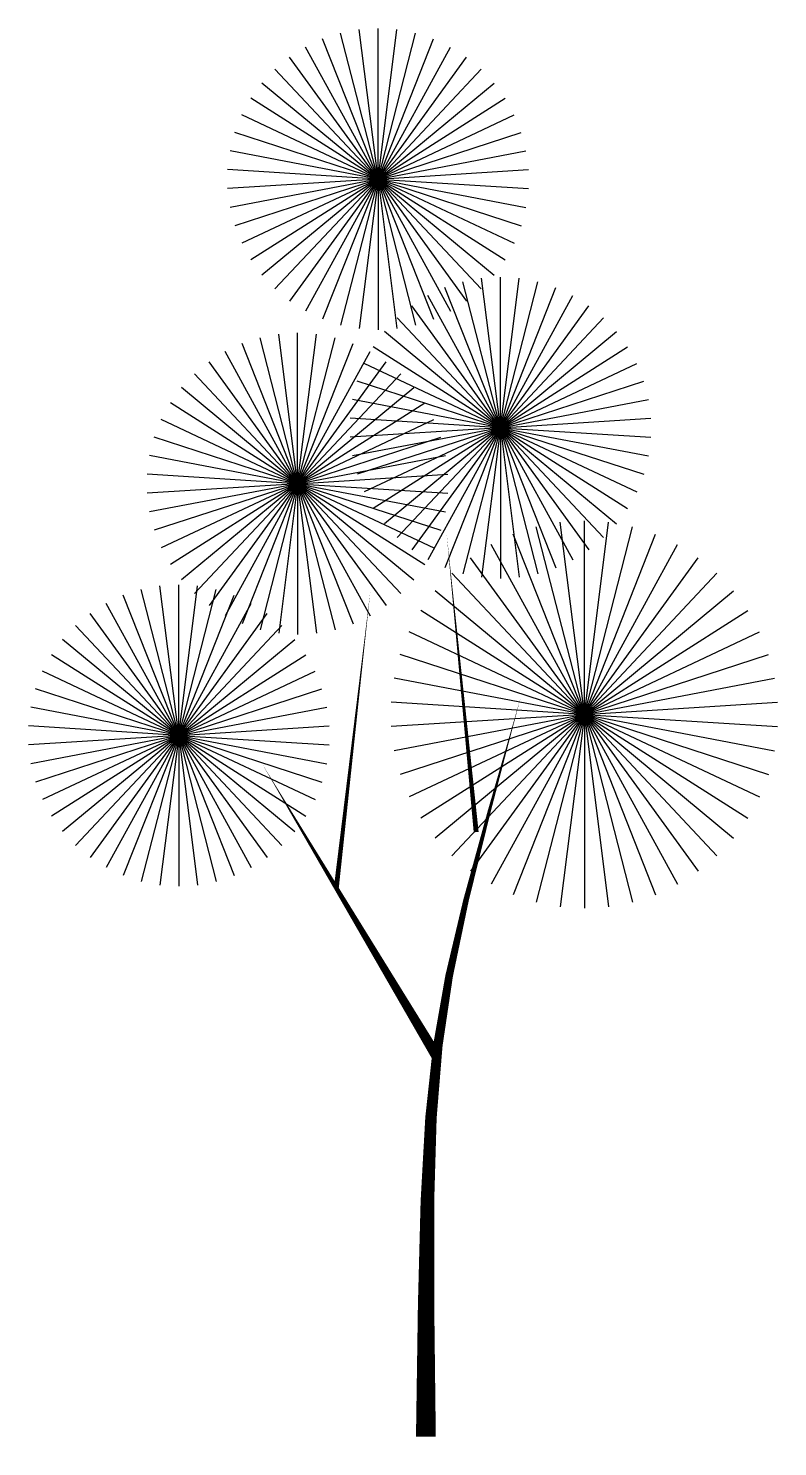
# Model space of a CAD drawing. Extents: x -21409 to -17530, y -21860 to -14522.
import ezdxf

# ---------------------------------------------------------------- set-up
doc = ezdxf.new("R2010")
doc.units = 0
doc.layers.get('0').update_dxf_attribs({"linetype": 'CONTINUOUS'})

# ---------------------------------------------------------------- blocks, each defined once
blk = doc.blocks.new('LEAVEGROUP')
at = {"color": 74}
for q in [(-250.5, 975.8), (-126.3, 999.5), (0, 1007.4), (126.3, 999.5), (250.5, 975.8), (-370.9, 936.7), (370.9, 936.7), (-592.1, 815), (-485.3, 882.8), (485.3, 882.8), (592.1, 815), (-689.6, 734.4), (689.6, 734.4), (-776.2, 642.1), (776.2, 642.1), (-850.6, 539.8), (850.6, 539.8), (-911.5, 428.9), (911.5, 428.9), (-958.1, 311.3), (958.1, 311.3), (-989.6, 188.8), (989.6, 188.8), (-1005.4, 63.3), (-1005.4, -63.3), (-989.6, -188.8), (-958.1, -311.3), (-911.5, -428.9), (-850.6, -539.8), (-776.2, -642.1), (-689.6, -734.4), (-592.1, -815), (-485.3, -882.8), (-370.9, -936.7), (-250.5, -975.8), (-126.3, -999.5), (1005.4, 63.3), (1005.4, -63.3), (989.6, -188.8), (958.1, -311.3), (911.5, -428.9), (850.6, -539.8), (776.2, -642.1), (689.6, -734.4), (592.1, -815), (485.3, -882.8), (370.9, -936.7), (250.5, -975.8), (126.3, -999.5), (0, -1007.4)]:
    blk.add_line((0, 0), q, dxfattribs=at)

msp = doc.modelspace()

# ---------------------------------------------------------------- linework, layer by layer
at = {"color": 0}
for points in [[(-19091, -18680.7, 25.7, 0, 0), (-19244, -17135, 0, 0, 0)], [(-19815.1, -18970.1, 25.7, 0, 0), (-19638, -17427.1, 0, 0, 0)], [(-18861.4, -17986.6, 0, 16, 0), (-19022.6, -18569.9, 16, 28.7, 0), (-19143.8, -19034.5, 28.7, 39.3, 0), (-19230.9, -19424.6, 39.3, 49, 0), (-19289.4, -19784.6, 49, 58.9, 0), (-19325, -20158.7, 58.9, 70.4, 0), (-19343.4, -20591.2, 70.4, 84.6, 0), (-19350.3, -21126.5, 84.6, 102.6, 0), (-19351.3, -21808.9, 102.6, 102.6, 0)], [(-19294.8, -19841.4, 54.7, 0, 0), (-20197.6, -18329.6, 0, 0, 0)]]:
    msp.add_lwpolyline(points, format="xyseb", dxfattribs=at)

# ---------------------------------------------------------------- block references
at = {"color": 0, "zscale": 1.10592}
for p, xscale, yscale in [((-19599.2, -15302.3), 0.7741440000008045, 0.7741439999997989), ((-18965.5, -16588.7), 0.7741440000008045, 0.7741439999997989), ((-20015.4, -16878.2), 0.7741440000008045, 0.7741439999997989), ((-18531, -18072.2), 0.9953280000000002, 0.9953280000000002), ((-20630.9, -18180.7), 0.774144, 0.774144)]:
    msp.add_blockref('LEAVEGROUP', p, dxfattribs=dict(at, xscale=xscale, yscale=yscale))

doc.saveas('drawing.dxf')
